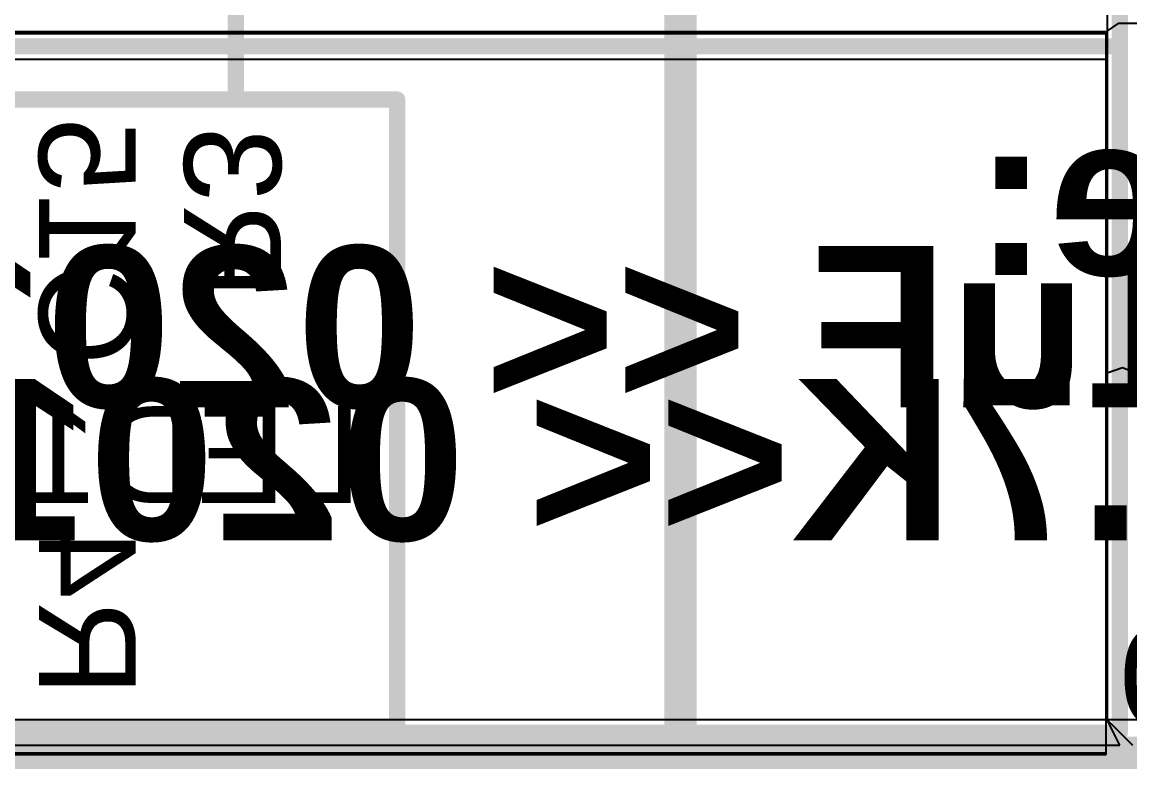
# Model space of a CAD drawing. Header units: inches. Extents: x 3 to 215, y 2 to 215.
# Drawn here: x 3.2848 to 3.6279, y 2.5976 to 2.829 of the extents above; entities that cross this region are included whole.
import ezdxf

# ---------------------------------------------------------------- set-up
doc = ezdxf.new("R2010")
doc.units = ezdxf.units.IN
doc.header["$MEASUREMENT"] = 0
for name, color, linetype in [('Board_Outline', 56, 'Continuous'), ('Bottom Layer', 5, 'Continuous'), ('Bottom Overlay', 54, 'Continuous'), ('Dimension', 6, 'Continuous'), ('Layer 1', 16, 'Continuous'), ('Layer 2', 76, 'Continuous'), ('Top Layer', 1, 'Continuous'), ('Top Overlay', 2, 'Continuous')]:
    doc.layers.add(name, color=color, linetype=linetype)
doc.styles.add('Arial', font='', dxfattribs={"height": 0.2})
doc.styles.add('Arial_Bold', font='', dxfattribs={"height": 0.2})
doc.styles.get('Arial').set_extended_font_data('Arial')
doc.styles.get('Arial_Bold').set_extended_font_data('Arial', bold=True)

# ---------------------------------------------------------------- blocks, each defined once
blk = doc.blocks.new('ESP32_C3_MINI_1_H4_16')
at = {"layer": 'Board_Outline'}
for p, q in [((-0.25591, 0.42913), (-0.26378, 0.43701)), ((0.26378, 0.43701), (-0.25984, 0.43701)), ((-0.25984, 0.43701), (-0.25591, 0.42913)), ((-0.25591, 0.42913), (0.25591, 0.42913)), ((-0.25591, -0.21654), (-0.25591, 0.42913)), ((0.25591, 0.22441), (-0.25591, 0.22441)), ((-0.25591, 0.22441), (-0.25591, 0.21654)), ((-0.25591, 0.21654), (0.25591, 0.21654))]:
    blk.add_line(p, q, dxfattribs=at)
at = {"layer": 'Top Overlay'}
for points in [[(-0.25984, -0.22047, 0.005, 0.005, 0), (-0.25984, 0.43307, 0.005, 0.005, 0)], [(0.25984, 0.43307, 0.005, 0.005, 0), (-0.25984, 0.43307, 0.005, 0.005, 0)], [(0.25984, 0.22047, 0.005, 0.005, 0), (-0.25984, 0.22047, 0.005, 0.005, 0)]]:
    blk.add_lwpolyline(points, format="xyseb", dxfattribs=at)
for points in [[(-0.26109, 0.43307, 0.0025, 0.0025, 1), (-0.25859, 0.43307, 0.0025, 0.0025, 1)], [(-0.26109, 0.43307, 0.0025, 0.0025, 1), (-0.25859, 0.43307, 0.0025, 0.0025, 1)], [(-0.26109, 0.22047, 0.0025, 0.0025, 1), (-0.25859, 0.22047, 0.0025, 0.0025, 1)]]:
    blk.add_lwpolyline(points, format="xyseb", close=True, dxfattribs=at)

msp = doc.modelspace()

# ---------------------------------------------------------------- linework, layer by layer
at = {"layer": 'Board_Outline'}
msp.add_lwpolyline([(3.095, 2.6026, 0.01, 0.01, 0), (3.8824, 2.6026, 0.01, 0.01, 0)], format="xyseb", dxfattribs=at)
at = {"layer": 'Bottom Layer'}
for p, q in [((3.62059, 2.826), (3.62449, 2.82867)), ((3.62449, 2.82867), (3.64336, 2.82867)), ((3.62059, 2.826), (3.095, 2.826)), ((3.62059, 2.602), (3.62059, 2.826)), ((3.62059, 2.61279), (3.62059, 2.826)), ((3.71003, 2.61279), (3.62059, 2.61279)), ((3.095, 2.602), (3.62059, 2.602))]:
    msp.add_line(p, q, dxfattribs=at)
at = {"layer": 'Bottom Overlay'}
for points in [[(3.351, 2.805, 0.005, 0.005, 0), (3.351, 2.898, 0.005, 0.005, 0)], [(3.281, 2.805, 0.005, 0.005, 0), (3.401, 2.805, 0.005, 0.005, 0)], [(3.401, 2.61, 0.005, 0.005, 0), (3.401, 2.805, 0.005, 0.005, 0)], [(3.281, 2.61, 0.005, 0.005, 0), (3.401, 2.61, 0.005, 0.005, 0)]]:
    msp.add_lwpolyline(points, format="xyseb", dxfattribs=at)
for points in [[(3.34975, 2.805, 0.0025, 0.0025, 1), (3.35225, 2.805, 0.0025, 0.0025, 1)], [(3.39975, 2.805, 0.0025, 0.0025, 1), (3.40225, 2.805, 0.0025, 0.0025, 1)], [(3.39975, 2.805, 0.0025, 0.0025, 1), (3.40225, 2.805, 0.0025, 0.0025, 1)], [(3.39975, 2.61, 0.0025, 0.0025, 1), (3.40225, 2.61, 0.0025, 0.0025, 1)], [(3.39975, 2.61, 0.0025, 0.0025, 1), (3.40225, 2.61, 0.0025, 0.0025, 1)]]:
    msp.add_lwpolyline(points, format="xyseb", close=True, dxfattribs=at)
at = {"layer": 'Dimension'}
msp.add_lwpolyline([(3.4887, 2.6026, 0.01, 0.01, 0), (3.4887, 3.39, 0.01, 0.01, 0)], format="xyseb", dxfattribs=at)
msp.add_lwpolyline([(3.4862, 2.6026, 0.005, 0.005, 1), (3.4912, 2.6026, 0.005, 0.005, 1)], format="xyseb", close=True, dxfattribs=at)
at = {"layer": 'Layer 1'}
for p, q in [((3.62059, 2.826), (3.095, 2.826)), ((3.62059, 2.602), (3.62059, 2.826)), ((3.62059, 2.72022), (3.62559, 2.722)), ((3.62559, 2.722), (3.629, 2.72059)), ((3.62059, 2.61279), (3.62059, 2.72022)), ((3.87221, 2.61279), (3.62059, 2.61279)), ((3.095, 2.602), (3.62059, 2.602))]:
    msp.add_line(p, q, dxfattribs=at)
at = {"layer": 'Layer 2'}
for p, q in [((3.62059, 2.826), (3.095, 2.826)), ((3.62059, 2.826), (3.095, 2.826)), ((3.62059, 2.602), (3.62059, 2.826)), ((3.62059, 2.61279), (3.62059, 2.826)), ((3.87221, 2.61279), (3.62059, 2.61279)), ((3.095, 2.602), (3.62059, 2.602))]:
    msp.add_line(p, q, dxfattribs=at)
at = {"layer": 'Top Layer'}
for p, q in [((3.62059, 2.826), (3.095, 2.826)), ((3.62059, 2.826), (3.10852, 2.826)), ((3.62059, 2.6026), (3.62059, 2.826)), ((3.62059, 2.61279), (3.62059, 2.826)), ((3.73491, 2.61279), (3.62059, 2.61279)), ((3.095, 2.6026), (3.62059, 2.6026))]:
    msp.add_line(p, q, dxfattribs=at)

# ---------------------------------------------------------------- block references
at = {"rotation": 180}
msp.add_blockref('ESP32_C3_MINI_1_H4_16', (3.36498, 3.04191), dxfattribs=at)

# ---------------------------------------------------------------- texts
at = {"layer": 'Bottom Overlay', "text_generation_flag": 2}
for s, height, style, p in [('Note:', 0.05, 'Arial_Bold', (3.758, 2.75059)), ('* 0.1uF << 0201', 0.05, 'Arial_Bold', (3.758, 2.70959)), ('@ 4.7K<< 0201', 0.05, 'Arial_Bold', (3.758, 2.66842)), ('LED1', 0.03, 'Arial', (3.38998, 2.68)), ('R10', 0.03, 'Arial', (3.70149, 2.611))]:
    msp.add_text(s, height=height, dxfattribs=dict(at, style=style)).set_placement(p)
at = {"layer": 'Bottom Overlay', "style": 'Arial', "text_generation_flag": 2}
for s, p in [('C15', (3.29, 2.72251)), ('R3', (3.335, 2.74301)), ('R4', (3.29, 2.62001))]:
    msp.add_text(s, height=0.03, rotation=270, dxfattribs=at).set_placement(p)

doc.saveas('drawing.dxf')
